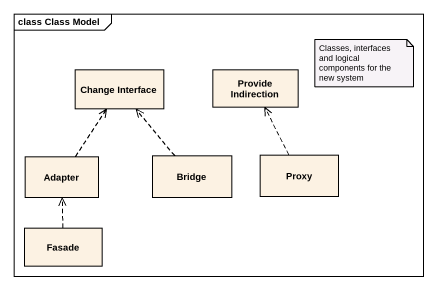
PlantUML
@startuml
mainframe class Class Model
rectangle "Change Interface" as Change_Interface
rectangle "Provide Indirection" as Provide_Indirection
rectangle Adapter
rectangle Bridge
rectangle Proxy
rectangle Fasade
Adapter .up.> Change_Interface
Bridge .up.> Change_Interface
Proxy .up.> Provide_Indirection
Fasade .up.> Adapter
note as N1
  Classes, interfaces and logical components for the new system
end note
@enduml
